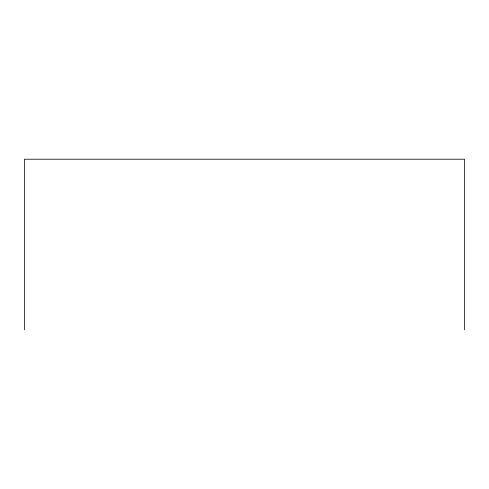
<?xml version="1.0" encoding="UTF-8"?>
<svg xmlns="http://www.w3.org/2000/svg" width="489" height="489" viewBox="0 0 489 489"><rect width="100%" height="100%" fill="white"/><g stroke="black" fill="none" stroke-linecap="round" stroke-linejoin="round"><path stroke-width="0.73" d="M464.55 329.788L464.55 159.212L24.45 159.212L24.45 329.788"/></g></svg>
